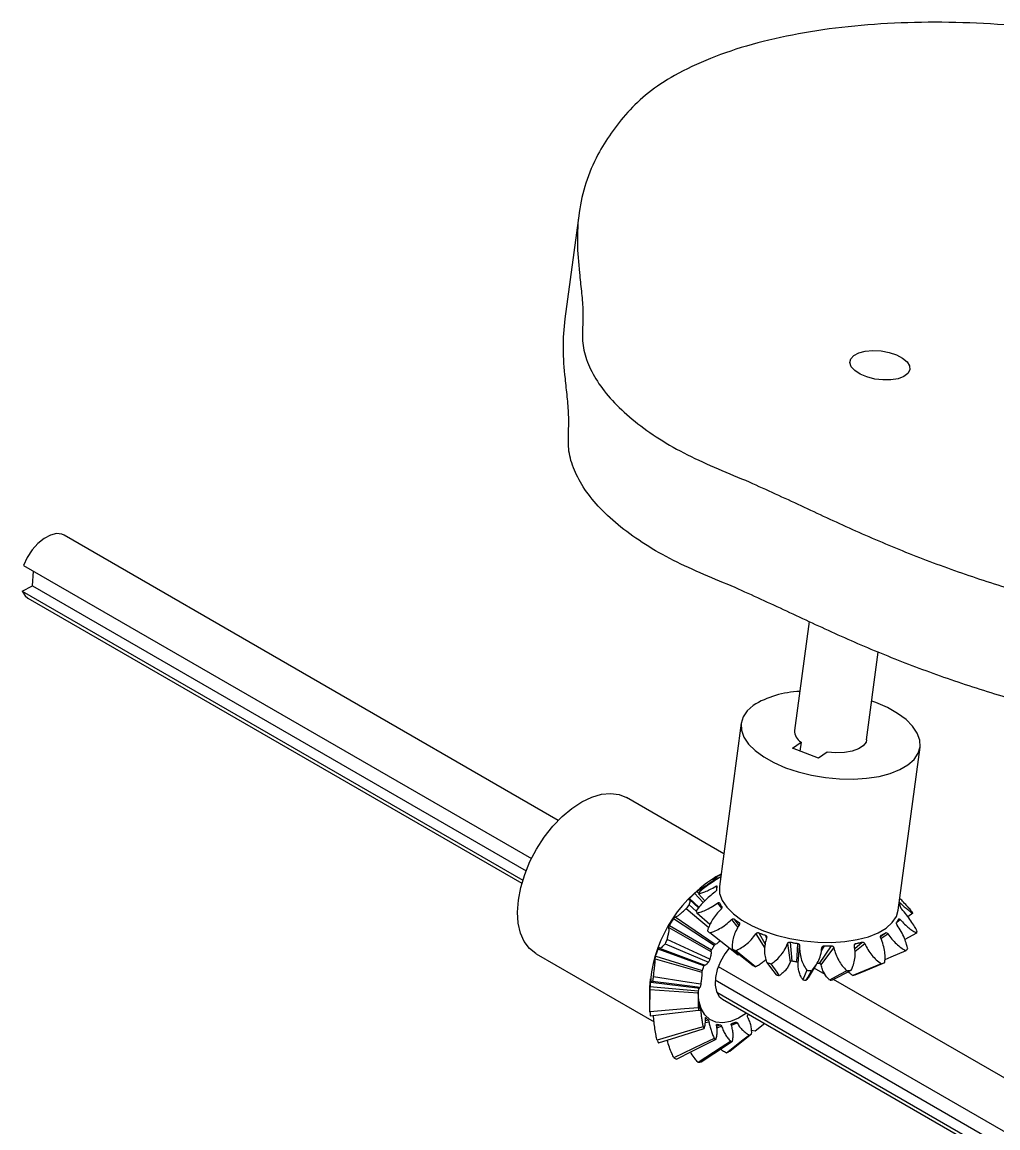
# Model space of a CAD drawing. Header units: millimetres. Extents: x 15 to 415, y 5 to 292.
# Drawn here: x 223.01 to 255.24, y 115.95 to 152.48 of the extents above; entities that cross this region are included whole.
import ezdxf

# ---------------------------------------------------------------- set-up
doc = ezdxf.new("R2010")
doc.units = ezdxf.units.MM

msp = doc.modelspace()

# ---------------------------------------------------------------- linework, layer by layer
at = {"color": 7, "linetype": 'Continuous', "lineweight": 25}
for p, q in [((241.405, 146.164), (240.939, 142.674)), ((240.716, 126.111), (224.403, 135.53)), ((223.059, 134.532), (239.831, 124.847)), ((223.355, 133.86), (223.384, 134.344)), ((223.009, 133.688), (223.355, 133.86)), ((223.009, 133.688), (239.548, 124.139)), ((223.355, 133.86), (239.655, 124.448)), ((223.203, 133.452), (239.516, 124.032)), ((249.004, 132.679), (248.525, 129.085)), ((250.904, 128.768), (251.291, 131.671)), ((246.761, 129.321), (246.042, 123.929)), ((248.454, 128.492), (248.739, 128.698)), ((248.739, 128.698), (248.699, 128.398)), ((249.312, 128.163), (248.454, 128.492)), ((249.597, 128.368), (249.312, 128.163)), ((251.949, 123.141), (252.668, 128.533)), ((246.186, 125.008), (242.97, 126.865)), ((245.896, 124.221), (245.849, 124.194)), ((245.985, 124.183), (245.942, 124.25)), ((245.967, 124.172), (245.942, 124.211)), ((246.096, 124.339), (245.963, 124.265)), ((245.83, 124.123), (245.849, 124.095)), ((245.917, 123.931), (245.951, 123.883)), ((245.057, 123.535), (245.364, 123.242)), ((245.349, 123.223), (245.065, 123.491)), ((245.51, 123.404), (245.224, 123.705)), ((245.358, 123.7), (245.298, 123.764)), ((245.563, 123.458), (245.352, 123.688)), ((245.277, 123.11), (245.04, 123.32)), ((245.976, 123.38), (246.116, 123.207)), ((251.997, 123.36), (252.018, 123.379)), ((245.867, 121.974), (244.528, 122.857)), ((245.903, 122.015), (244.582, 122.918)), ((245.728, 122.668), (245.291, 123.049)), ((246.442, 122.833), (246.649, 122.574)), ((246.529, 122.851), (246.688, 122.644)), ((246.703, 122.716), (246.686, 122.74)), ((251.903, 122.747), (252.017, 122.833)), ((252.428, 123.048), (252.267, 122.929)), ((244.367, 122.572), (245.759, 121.782)), ((244.395, 122.643), (245.778, 121.83)), ((247.25, 122.367), (247.537, 121.889)), ((247.344, 122.399), (247.548, 122.027)), ((251.362, 122.274), (251.531, 122.398)), ((251.379, 122.206), (251.605, 122.366)), ((252.557, 122.391), (252.166, 122.177)), ((247.598, 122.235), (247.56, 122.315)), ((248.292, 122.042), (248.377, 121.43)), ((248.38, 122.09), (248.437, 121.462)), ((248.603, 121.432), (248.628, 122.045)), ((250.547, 122.045), (250.503, 122.005)), ((250.51, 121.878), (250.757, 122.09)), ((250.519, 121.784), (250.84, 122.041)), ((239.99, 121.704), (243.884, 119.455)), ((245.526, 121.306), (244.018, 121.857)), ((244.066, 121.894), (245.562, 121.33)), ((246.7, 121.677), (246.662, 121.663)), ((248.645, 121.382), (248.692, 121.97)), ((249.347, 121.38), (249.743, 121.966)), ((249.4, 121.338), (249.822, 121.903)), ((249.498, 121.966), (249.407, 121.798)), ((243.919, 121.536), (245.46, 121.092)), ((243.937, 121.626), (245.472, 121.152)), ((246.004, 121.283), (281.036, 101.055)), ((249.013, 120.966), (249.248, 121.353)), ((249.531, 121.021), (249.172, 121.228)), ((243.742, 120.545), (243.742, 120.195)), ((243.746, 120.623), (245.345, 120.483)), ((243.781, 120.763), (245.39, 120.574)), ((245.903, 120.84), (280.849, 100.662)), ((281.889, 102.337), (249.814, 120.858)), ((243.744, 120.523), (245.343, 120.416)), ((245.954, 120.44), (280.727, 100.361)), ((246.148, 120.203), (280.689, 100.259)), ((245.353, 119.839), (245.425, 119.847)), ((245.367, 119.91), (245.412, 119.914)), ((245.577, 119.432), (245.693, 119.462)), ((245.594, 119.59), (245.578, 119.587)), ((245.579, 119.5), (245.665, 119.521)), ((245.951, 119.317), (246.07, 119.357)), ((245.968, 119.372), (245.953, 119.367)), ((245.958, 119.256), (246.112, 119.313)), ((246.439, 119.343), (246.626, 119.419)), ((246.442, 119.395), (246.541, 119.433)), ((247.218, 119.143), (247.106, 119.169)), ((247.54, 119.399), (247.218, 119.143))]:
    msp.add_line(p, q, dxfattribs=at)
at = {"color": 7, "linetype": 'Continuous', "lineweight": 25, "flags": 128}
for points in [[(251.381, 141.617), (251.647, 141.567), (251.891, 141.485), (252.094, 141.379), (252.242, 141.255), (252.323, 141.122), (252.331, 140.991), (252.266, 140.872), (252.133, 140.772), (251.941, 140.7), (251.705, 140.661), (251.442, 140.658), (251.172, 140.69), (250.914, 140.757), (250.688, 140.852), (250.511, 140.968), (250.396, 141.098), (250.351, 141.231), (250.379, 141.357), (250.479, 141.468), (250.644, 141.554), (250.86, 141.61), (251.112, 141.632), (251.381, 141.617)], [(224.403, 135.53), (224.321, 135.566), (224.141, 135.585), (223.941, 135.537), (223.733, 135.426), (223.528, 135.259), (223.341, 135.045), (223.181, 134.798), (223.059, 134.532)], [(223.009, 133.688), (223.105, 133.531), (223.203, 133.452)], [(247.159, 129.908), (246.957, 129.727), (246.823, 129.527), (246.76, 129.313), (246.769, 129.088), (246.852, 128.86), (247.005, 128.633), (247.224, 128.414), (247.505, 128.207), (247.84, 128.018), (248.222, 127.851), (248.64, 127.711), (249.084, 127.601), (249.544, 127.523), (250.009, 127.48), (250.466, 127.473), (250.904, 127.501), (251.314, 127.564), (251.684, 127.661), (252.005, 127.79), (252.27, 127.946), (252.472, 128.126), (252.606, 128.326), (252.669, 128.541), (252.659, 128.765), (252.577, 128.994), (252.424, 129.22), (252.205, 129.44), (251.924, 129.647), (251.589, 129.836), (251.207, 130.002), (251.075, 130.051)], [(250.904, 128.768), (250.885, 128.698), (250.794, 128.573), (250.638, 128.47), (250.427, 128.394), (250.172, 128.35), (249.89, 128.342), (249.597, 128.368)], [(239.373, 123.084), (239.401, 123.481), (239.481, 123.897), (239.609, 124.323), (239.784, 124.748), (240, 125.162), (240.253, 125.554), (240.536, 125.915), (240.843, 126.235), (241.165, 126.508), (241.494, 126.725), (241.824, 126.883), (242.145, 126.977), (242.449, 127.004), (242.73, 126.964), (242.97, 126.865)], [(246.042, 123.929), (246.041, 123.92), (246.05, 123.696), (246.133, 123.468), (246.286, 123.241), (246.505, 123.022), (246.786, 122.815), (247.121, 122.626), (247.502, 122.459), (247.921, 122.319), (248.365, 122.209), (248.825, 122.131), (249.29, 122.088), (249.747, 122.08), (250.185, 122.109), (250.595, 122.172), (250.964, 122.269), (251.286, 122.397), (251.551, 122.554), (251.753, 122.734), (251.887, 122.934), (251.949, 123.141)], [(244.943, 123.196), (245.424, 122.797), (245.689, 122.577)], [(239.99, 121.704), (239.98, 121.709), (239.767, 121.878), (239.596, 122.107), (239.472, 122.389), (239.397, 122.717), (239.373, 123.084)], [(246.662, 121.663), (246.393, 121.871), (245.72, 122.392)], [(244.245, 122.037), (244.819, 121.792), (245.678, 121.426)], [(245.724, 121.522), (245.322, 121.71), (244.314, 122.181)], [(246.365, 121.895), (246.222, 121.706), (246.075, 121.45), (245.97, 121.181), (245.911, 120.916), (245.903, 120.671), (245.946, 120.46), (246.038, 120.296), (246.148, 120.203)], [(246.46, 121.869), (246.739, 121.646), (247.156, 121.314)], [(247.236, 121.272), (247.049, 121.425), (246.58, 121.806)], [(252.194, 121.805), (251.708, 121.592), (251.511, 121.505)], [(247.605, 121.413), (247.732, 121.251), (247.92, 121.01)], [(248.02, 120.982), (247.945, 121.093), (247.756, 121.371)], [(251.388, 121.371), (251.01, 121.215), (250.444, 120.982)], [(250.521, 121.009), (250.801, 121.124), (251.503, 121.412)], [(245.423, 120.698), (244.978, 120.769), (243.863, 120.946)], [(248.928, 121.16), (248.877, 121.032), (248.802, 120.841)], [(248.909, 120.832), (248.96, 120.921), (249.087, 121.146)], [(250.248, 121.146), (250.022, 121.02), (249.683, 120.831)], [(249.781, 120.841), (249.957, 120.932), (250.395, 121.16)], [(243.831, 120.801), (244.461, 120.721), (245.402, 120.602)], [(246.941, 119.745), (246.939, 119.744), (246.672, 119.577), (246.408, 119.47), (246.156, 119.428), (245.925, 119.451), (245.724, 119.539), (245.56, 119.688), (245.44, 119.893), (245.366, 120.148), (245.342, 120.441)], [(245.346, 119.921), (244.89, 119.882), (243.748, 119.782)], [(243.757, 119.657), (244.397, 119.73), (245.352, 119.838)], [(245.503, 119.297), (245.069, 119.169), (243.983, 118.847)], [(244.033, 118.758), (244.636, 118.95), (245.536, 119.238)], [(245.873, 118.91), (245.492, 118.726), (244.538, 118.266)], [(244.621, 118.226), (245.145, 118.489), (245.929, 118.883)], [(246.406, 118.812), (246.101, 118.614), (245.337, 118.119)], [(245.442, 118.132), (245.857, 118.408), (246.477, 118.821)], [(247.03, 119.016), (246.814, 118.848), (246.272, 118.425)], [(246.386, 118.49), (246.675, 118.718), (247.106, 119.059)]]:
    msp.add_lwpolyline(points, dxfattribs=at)
at = {"color": 7, "linetype": 'Continuous', "lineweight": 25}
for centre, radius, start, end in [((248.792, 127.251), 3.119, 91.7685, 121.578), ((248.965, 129.076), 0.441, 178.7329, 239.0951), ((248.288, 120.352), 4.55, 122.4023, 177.3704), ((248.613, 120.692), 4.418, 127.209, 129.0544), ((247.054, 122.292), 2.255, 118.9451, 121.0044), ((246.227, 123.24), 0.984, 148.1716, 152.877), ((249.742, 119.55), 6.027, 141.2809, 142.7811), ((246.227, 123.315), 0.972, 191.158, 195.9), ((251.179, 122.341), 1.434, 29.5137, 33.173), ((247.278, 124.009), 2.246, 223.3673, 226.0814), ((251.742, 122.544), 0.83, 349.3468, 354.6189), ((249.931, 119.398), 6.268, 153.644, 155.1055), ((248.687, 126.01), 4.702, 241.7294, 243.3876), ((251.236, 122.905), 1.459, 311.0739, 314.6926), ((249.472, 119.665), 4.182, 153.6466, 155.1029), ((248.641, 124.077), 3.137, 241.7324, 243.3846), ((249.559, 128.217), 7.079, 253.9834, 255.2458), ((250.29, 124.614), 3.424, 288.7116, 290.7603), ((248.693, 119.805), 4.963, 166.7052, 168.4129), ((249.223, 125.55), 4.724, 253.9857, 255.2434), ((249.701, 128.811), 7.69, 264.2286, 265.4232), ((249.732, 127.186), 6.063, 274.8852, 276.2849), ((249.711, 123.146), 2.285, 288.7153, 290.7566), ((248.646, 119.937), 3.311, 166.7083, 168.4098), ((249.318, 125.946), 5.131, 264.2308, 265.421), ((249.339, 124.862), 4.045, 274.8877, 276.2824), ((247.37, 120.037), 2.027, 183.2592, 185.6193), ((246.781, 119.955), 3.038, 183.2548, 185.6237), ((246.47, 119.801), 1.091, 207.5201, 211.0878), ((245.433, 119.602), 1.635, 207.5136, 211.0943), ((246.263, 119.635), 0.823, 241.7524, 246.0562), ((246.293, 120.044), 1.237, 275.2538, 278.534), ((245.934, 121.03), 2.293, 298.5711, 300.745), ((244.629, 121.443), 3.437, 298.5671, 300.749), ((245.122, 119.353), 1.234, 241.7445, 246.0642), ((245.167, 119.966), 1.854, 275.2478, 278.54)]:
    msp.add_arc(centre, radius, start, end, dxfattribs=at)
for points, knots in [([(247.028, 137.291), (246.682, 137.434), (245.986, 137.723), (244.962, 138.182), (244.041, 138.708), (243.228, 139.283), (242.555, 139.896), (242.037, 140.531), (241.692, 141.169), (241.505, 141.798), (241.523, 142.4), (241.54, 142.994), (241.484, 143.594), (241.4, 144.332), (241.329, 145.203), (241.381, 146.198), (241.601, 147.17), (241.972, 148.044), (242.452, 148.82), (242.99, 149.507), (243.661, 150.155), (244.576, 150.757), (245.719, 151.299), (247.097, 151.759), (248.628, 152.109), (250.283, 152.347), (252.031, 152.471), (253.844, 152.484), (255.693, 152.386), (257.552, 152.182), (259.395, 151.876), (261.198, 151.473), (262.938, 150.98), (264.594, 150.402), (266.154, 149.747), (267.659, 149.045), (269.093, 148.288), (270.597, 147.392), (272.112, 146.343), (273.558, 145.138), (274.776, 143.889), (275.745, 142.615), (276.456, 141.336), (276.869, 140.174), (277.055, 139.141), (277.087, 138.236), (276.971, 137.353), (276.633, 136.509), (276.094, 135.709), (275.355, 134.964), (274.424, 134.286), (273.312, 133.684), (272.03, 133.168), (270.594, 132.748), (269.023, 132.432), (267.337, 132.227), (265.563, 132.142), (263.729, 132.181), (261.869, 132.346), (259.933, 132.658), (257.966, 133.112), (255.961, 133.652), (254.027, 134.273), (252.179, 134.966), (250.419, 135.717), (248.738, 136.512), (247.598, 137.031), (247.028, 137.291)], [0, 0, 0, 0, 0.010292, 0.020713, 0.031396, 0.042258, 0.053206, 0.064143, 0.074972, 0.085601, 0.095966, 0.106258, 0.116551, 0.126843, 0.144134, 0.161422, 0.17871, 0.195996, 0.209581, 0.223165, 0.236745, 0.250324, 0.265753, 0.281182, 0.296613, 0.312044, 0.327475, 0.342907, 0.358339, 0.373771, 0.389204, 0.404637, 0.42007, 0.435503, 0.450962, 0.466642, 0.482558, 0.49867, 0.520378, 0.542251, 0.564174, 0.586033, 0.607716, 0.629115, 0.644921, 0.660475, 0.675908, 0.691341, 0.706773, 0.722206, 0.737639, 0.753071, 0.768503, 0.783934, 0.799365, 0.814796, 0.830226, 0.845656, 0.861084, 0.876512, 0.894152, 0.911791, 0.929431, 0.947071, 0.964712, 0.982357, 1, 1, 1, 1]), ([(246.562, 133.801), (246.216, 133.944), (245.521, 134.233), (244.496, 134.692), (243.576, 135.218), (242.763, 135.793), (242.089, 136.406), (241.572, 137.04), (241.226, 137.679), (241.04, 138.307), (241.057, 138.91), (241.074, 139.504), (241.019, 140.104), (240.936, 140.841), (240.857, 141.704), (240.914, 142.354), (240.942, 142.674)], [0, 0, 0, 0, 0.0639679, 0.1287395, 0.1951387, 0.2626495, 0.3306952, 0.3986711, 0.4659763, 0.5320446, 0.5964674, 0.6604347, 0.7244064, 0.7883801, 0.8958478, 1, 1, 1, 1]), ([(265.624, 128.698), (265.446, 128.688), (264.68, 128.646), (263.26, 128.696), (261.404, 128.854), (259.467, 129.169), (257.501, 129.622), (255.495, 130.162), (253.562, 130.783), (251.714, 131.475), (249.954, 132.227), (248.272, 133.022), (247.132, 133.541), (246.562, 133.801)], [0, 0, 0, 0, 0.026808, 0.115254, 0.203697, 0.292134, 0.393248, 0.494363, 0.595477, 0.696595, 0.797722, 0.898863, 1, 1, 1, 1]), ([(246.084, 124.245), (246.03, 124.212), (245.917, 124.142), (245.741, 124.023), (245.561, 123.895), (245.448, 123.804), (245.391, 123.759)], [0, 0, 0, 0, 0.237413, 0.497688, 0.745519, 1, 1, 1, 1]), ([(245.942, 124.211), (245.946, 124.218), (245.958, 124.234), (245.947, 124.237), (245.905, 124.219), (245.844, 124.186), (245.813, 124.169)], [0, 0, 0, 0, 0.181574, 0.433925, 0.712093, 1, 1, 1, 1]), ([(245.834, 124.184), (245.849, 124.193), (245.87, 124.205), (245.89, 124.217), (245.896, 124.22)], [0, 0, 0, 0, 0.731131, 1, 1, 1, 1]), ([(245.893, 124.224), (245.903, 124.229), (245.928, 124.24), (245.993, 124.27), (246.062, 124.305), (246.094, 124.321)], [0, 0, 0, 0, 0.278339, 0.665176, 1, 1, 1, 1]), ([(245.298, 123.764), (245.332, 123.785), (245.4, 123.825), (245.527, 123.911), (245.669, 124.01), (245.776, 124.085), (245.83, 124.123)], [0, 0, 0, 0, 0.254765, 0.509118, 0.75131, 1, 1, 1, 1]), ([(245.352, 123.688), (245.377, 123.694), (245.439, 123.707), (245.564, 123.751), (245.727, 123.823), (245.853, 123.895), (245.917, 123.931)], [0, 0, 0, 0, 0.181574, 0.433925, 0.712093, 1, 1, 1, 1]), ([(245.813, 124.169), (245.81, 124.167), (245.805, 124.164), (245.806, 124.165), (245.81, 124.168), (245.819, 124.174), (245.829, 124.181), (245.834, 124.184)], [0, 0, 0, 0, 0.229641, 0.459348, 0.573136, 0.802685, 1, 1, 1, 1]), ([(245.917, 123.931), (245.923, 123.935), (245.936, 123.942), (245.948, 123.945), (245.957, 123.944), (245.962, 123.94), (245.961, 123.934), (245.961, 123.931)], [0, 0, 0, 0, 0.229641, 0.459348, 0.573136, 0.802685, 1, 1, 1, 1]), ([(245.961, 123.931), (245.958, 123.921), (245.955, 123.906), (245.951, 123.886), (245.948, 123.866), (245.945, 123.842), (245.945, 123.822), (245.944, 123.812)], [0, 0, 0, 0, 0.250172, 0.3752507, 0.5003294, 0.7500875, 1, 1, 1, 1]), ([(245.029, 123.491), (245.027, 123.491), (245.024, 123.491), (245.027, 123.498), (245.034, 123.508), (245.043, 123.519), (245.053, 123.53), (245.057, 123.535)], [0, 0, 0, 0, 0.229641, 0.459348, 0.573136, 0.802685, 1, 1, 1, 1]), ([(245.04, 123.32), (245.049, 123.342), (245.071, 123.394), (245.085, 123.453), (245.078, 123.493), (245.045, 123.491), (245.029, 123.491)], [0, 0, 0, 0, 0.181574, 0.433925, 0.712093, 1, 1, 1, 1]), ([(245.057, 123.535), (245.071, 123.55), (245.092, 123.572), (245.119, 123.6), (245.147, 123.629), (245.182, 123.664), (245.21, 123.691), (245.224, 123.705)], [0, 0, 0, 0, 0.250172, 0.375251, 0.500329, 0.750087, 1, 1, 1, 1]), ([(245.224, 123.705), (245.23, 123.71), (245.242, 123.721), (245.258, 123.735), (245.274, 123.747), (245.287, 123.758), (245.295, 123.762), (245.298, 123.764)], [0, 0, 0, 0, 0.228556, 0.457184, 0.570667, 0.800092, 1, 1, 1, 1]), ([(245.89, 123.74), (245.831, 123.694), (245.714, 123.602), (245.55, 123.45), (245.399, 123.291), (245.315, 123.182), (245.273, 123.127)], [0, 0, 0, 0, 0.254765, 0.509118, 0.75131, 1, 1, 1, 1]), ([(245.944, 123.812), (245.943, 123.808), (245.942, 123.799), (245.933, 123.784), (245.921, 123.769), (245.908, 123.754), (245.896, 123.744), (245.89, 123.74)], [0, 0, 0, 0, 0.228556, 0.457184, 0.570667, 0.800092, 1, 1, 1, 1]), ([(252.38, 123.126), (252.345, 123.166), (252.26, 123.263), (252.131, 123.401), (252.042, 123.493), (252.001, 123.534)], [0, 0, 0, 0, 0.284106, 0.678957, 1, 1, 1, 1]), ([(244.582, 122.918), (244.602, 122.926), (244.643, 122.942), (244.727, 123.003), (244.825, 123.086), (244.903, 123.159), (244.943, 123.196)], [0, 0, 0, 0, 0.254765, 0.509118, 0.75131, 1, 1, 1, 1]), ([(245.291, 123.049), (245.329, 123.058), (245.42, 123.081), (245.582, 123.144), (245.776, 123.241), (245.909, 123.333), (245.976, 123.38)], [0, 0, 0, 0, 0.181574, 0.433925, 0.712093, 1, 1, 1, 1]), ([(246.097, 123.181), (246.046, 123.126), (245.944, 123.015), (245.817, 122.836), (245.713, 122.653), (245.668, 122.53), (245.645, 122.467)], [0, 0, 0, 0, 0.254765, 0.509118, 0.75131, 1, 1, 1, 1]), ([(245.976, 123.38), (245.983, 123.384), (245.997, 123.393), (246.013, 123.398), (246.028, 123.399), (246.039, 123.396), (246.044, 123.389), (246.047, 123.386)], [0, 0, 0, 0, 0.229641, 0.459348, 0.573136, 0.802685, 1, 1, 1, 1]), ([(246.047, 123.386), (246.052, 123.375), (246.06, 123.36), (246.072, 123.339), (246.084, 123.318), (246.1, 123.293), (246.114, 123.273), (246.121, 123.263)], [0, 0, 0, 0, 0.250172, 0.375251, 0.500329, 0.750087, 1, 1, 1, 1]), ([(246.121, 123.263), (246.124, 123.258), (246.128, 123.249), (246.127, 123.233), (246.122, 123.216), (246.113, 123.199), (246.102, 123.187), (246.097, 123.181)], [0, 0, 0, 0, 0.228556, 0.457184, 0.570667, 0.800092, 1, 1, 1, 1]), ([(251.99, 123.385), (251.989, 123.388), (251.987, 123.396), (251.99, 123.398), (251.996, 123.396), (252.005, 123.391), (252.014, 123.383), (252.018, 123.379)], [0, 0, 0, 0, 0.228556, 0.457184, 0.570667, 0.800092, 1, 1, 1, 1]), ([(252.019, 123.262), (252.017, 123.272), (252.015, 123.287), (252.011, 123.307), (252.006, 123.328), (251.999, 123.354), (251.993, 123.374), (251.99, 123.385)], [0, 0, 0, 0, 0.250172, 0.375251, 0.500329, 0.750087, 1, 1, 1, 1]), ([(252.018, 123.379), (252.062, 123.337), (252.149, 123.254), (252.261, 123.16), (252.358, 123.088), (252.404, 123.061), (252.428, 123.048)], [0, 0, 0, 0, 0.254765, 0.509118, 0.75131, 1, 1, 1, 1]), ([(252.066, 123.18), (252.061, 123.187), (252.05, 123.2), (252.038, 123.218), (252.029, 123.235), (252.022, 123.25), (252.02, 123.258), (252.019, 123.262)], [0, 0, 0, 0, 0.2296413, 0.4593482, 0.5731365, 0.8026853, 1, 1, 1, 1]), ([(252.568, 122.466), (252.542, 122.512), (252.482, 122.62), (252.367, 122.797), (252.223, 122.994), (252.119, 123.117), (252.066, 123.18)], [0, 0, 0, 0, 0.181574, 0.433925, 0.712093, 1, 1, 1, 1]), ([(244.395, 122.643), (244.406, 122.661), (244.422, 122.688), (244.444, 122.724), (244.466, 122.76), (244.494, 122.804), (244.516, 122.839), (244.528, 122.857)], [0, 0, 0, 0, 0.250172, 0.375251, 0.500329, 0.750087, 1, 1, 1, 1]), ([(244.528, 122.857), (244.533, 122.864), (244.542, 122.878), (244.554, 122.893), (244.566, 122.906), (244.575, 122.915), (244.58, 122.917), (244.582, 122.918)], [0, 0, 0, 0, 0.228556, 0.457184, 0.570667, 0.800092, 1, 1, 1, 1]), ([(245.72, 122.392), (245.766, 122.407), (245.875, 122.444), (246.055, 122.534), (246.255, 122.662), (246.379, 122.776), (246.442, 122.833)], [0, 0, 0, 0, 0.181574, 0.433925, 0.712093, 1, 1, 1, 1]), ([(246.442, 122.833), (246.448, 122.839), (246.461, 122.85), (246.48, 122.858), (246.498, 122.861), (246.515, 122.86), (246.525, 122.854), (246.529, 122.851)], [0, 0, 0, 0, 0.229641, 0.459348, 0.573136, 0.802685, 1, 1, 1, 1]), ([(246.529, 122.851), (246.542, 122.841), (246.56, 122.827), (246.586, 122.808), (246.612, 122.79), (246.645, 122.767), (246.672, 122.749), (246.686, 122.74)], [0, 0, 0, 0, 0.250172, 0.375251, 0.500329, 0.750087, 1, 1, 1, 1]), ([(246.686, 122.74), (246.691, 122.736), (246.701, 122.728), (246.707, 122.711), (246.708, 122.693), (246.705, 122.675), (246.698, 122.661), (246.694, 122.655)], [0, 0, 0, 0, 0.228556, 0.457184, 0.570667, 0.800092, 1, 1, 1, 1]), ([(251.916, 122.654), (251.912, 122.662), (251.903, 122.676), (251.896, 122.696), (251.893, 122.713), (251.893, 122.728), (251.897, 122.736), (251.899, 122.74)], [0, 0, 0, 0, 0.229641, 0.459348, 0.573136, 0.802685, 1, 1, 1, 1]), ([(251.899, 122.74), (251.905, 122.749), (251.914, 122.762), (251.925, 122.78), (251.936, 122.798), (251.948, 122.822), (251.957, 122.841), (251.961, 122.85)], [0, 0, 0, 0, 0.250172, 0.3752507, 0.5003294, 0.7500875, 1, 1, 1, 1]), ([(251.961, 122.85), (251.963, 122.853), (251.968, 122.86), (251.978, 122.86), (251.99, 122.856), (252.002, 122.848), (252.012, 122.838), (252.017, 122.833)], [0, 0, 0, 0, 0.228556, 0.457184, 0.570667, 0.800092, 1, 1, 1, 1]), ([(252.017, 122.833), (252.064, 122.781), (252.159, 122.679), (252.3, 122.556), (252.436, 122.456), (252.516, 122.413), (252.557, 122.391)], [0, 0, 0, 0, 0.254765, 0.509118, 0.75131, 1, 1, 1, 1]), ([(244.314, 122.181), (244.324, 122.216), (244.348, 122.301), (244.372, 122.414), (244.384, 122.516), (244.373, 122.553), (244.367, 122.572)], [0, 0, 0, 0, 0.181574, 0.433925, 0.712093, 1, 1, 1, 1]), ([(244.367, 122.572), (244.367, 122.574), (244.366, 122.578), (244.37, 122.591), (244.376, 122.606), (244.384, 122.622), (244.391, 122.636), (244.395, 122.643)], [0, 0, 0, 0, 0.229641, 0.459348, 0.573136, 0.802685, 1, 1, 1, 1]), ([(246.694, 122.655), (246.656, 122.591), (246.581, 122.464), (246.507, 122.265), (246.462, 122.065), (246.46, 121.935), (246.46, 121.869)], [0, 0, 0, 0, 0.254765, 0.509118, 0.75131, 1, 1, 1, 1]), ([(246.58, 121.806), (246.628, 121.829), (246.742, 121.885), (246.917, 122.003), (247.099, 122.165), (247.199, 122.299), (247.25, 122.367)], [0, 0, 0, 0, 0.181574, 0.433925, 0.712093, 1, 1, 1, 1]), ([(247.25, 122.367), (247.255, 122.373), (247.266, 122.386), (247.285, 122.397), (247.304, 122.403), (247.324, 122.405), (247.338, 122.401), (247.344, 122.399)], [0, 0, 0, 0, 0.229641, 0.459348, 0.573136, 0.802685, 1, 1, 1, 1]), ([(247.344, 122.399), (247.362, 122.391), (247.388, 122.38), (247.424, 122.366), (247.46, 122.352), (247.505, 122.335), (247.542, 122.322), (247.56, 122.315)], [0, 0, 0, 0, 0.250172, 0.375251, 0.500329, 0.750087, 1, 1, 1, 1]), ([(251.385, 122.315), (251.398, 122.321), (251.417, 122.331), (251.442, 122.345), (251.466, 122.358), (251.496, 122.376), (251.519, 122.391), (251.531, 122.398)], [0, 0, 0, 0, 0.250172, 0.3752507, 0.5003294, 0.7500875, 1, 1, 1, 1]), ([(251.531, 122.398), (251.536, 122.4), (251.546, 122.405), (251.561, 122.402), (251.577, 122.395), (251.591, 122.384), (251.601, 122.372), (251.605, 122.366)], [0, 0, 0, 0, 0.228556, 0.457184, 0.570667, 0.800092, 1, 1, 1, 1]), ([(251.605, 122.366), (251.65, 122.306), (251.738, 122.185), (251.886, 122.033), (252.039, 121.902), (252.142, 121.838), (252.194, 121.805)], [0, 0, 0, 0, 0.254765, 0.509118, 0.75131, 1, 1, 1, 1]), ([(252.262, 121.868), (252.25, 121.916), (252.224, 122.031), (252.154, 122.222), (252.051, 122.44), (251.962, 122.582), (251.916, 122.654)], [0, 0, 0, 0, 0.181574, 0.433925, 0.712093, 1, 1, 1, 1]), ([(244.049, 121.908), (244.058, 121.9), (244.077, 121.883), (244.12, 121.903), (244.175, 121.951), (244.221, 122.008), (244.245, 122.037)], [0, 0, 0, 0, 0.254765, 0.509118, 0.75131, 1, 1, 1, 1]), ([(245.903, 122.015), (245.901, 122.014), (245.898, 122.012), (245.891, 122.005), (245.883, 121.996), (245.875, 121.986), (245.869, 121.978), (245.867, 121.974)], [0, 0, 0, 0, 0.230209, 0.460483, 0.574554, 0.804717, 1, 1, 1, 1]), ([(246.063, 122.126), (246.046, 122.111), (246.003, 122.074), (245.948, 122.033), (245.918, 122.021), (245.903, 122.015)], [0, 0, 0, 0, 0.249281, 0.618611, 1, 1, 1, 1]), ([(247.6, 122.232), (247.58, 122.163), (247.54, 122.023), (247.526, 121.813), (247.543, 121.607), (247.585, 121.478), (247.605, 121.413)], [0, 0, 0, 0, 0.254765, 0.509118, 0.75131, 1, 1, 1, 1]), ([(247.56, 122.315), (247.568, 122.312), (247.582, 122.305), (247.594, 122.29), (247.602, 122.273), (247.605, 122.254), (247.601, 122.239), (247.6, 122.232)], [0, 0, 0, 0, 0.2285561, 0.4571839, 0.5706675, 0.8000919, 1, 1, 1, 1]), ([(247.756, 121.371), (247.799, 121.403), (247.904, 121.477), (248.052, 121.625), (248.195, 121.816), (248.259, 121.966), (248.292, 122.042)], [0, 0, 0, 0, 0.181574, 0.433925, 0.712093, 1, 1, 1, 1]), ([(248.292, 122.042), (248.295, 122.049), (248.302, 122.064), (248.319, 122.078), (248.337, 122.088), (248.357, 122.093), (248.373, 122.091), (248.38, 122.09)], [0, 0, 0, 0, 0.229641, 0.459348, 0.573136, 0.802685, 1, 1, 1, 1]), ([(248.38, 122.09), (248.401, 122.086), (248.431, 122.079), (248.473, 122.071), (248.514, 122.064), (248.565, 122.055), (248.607, 122.048), (248.628, 122.045)], [0, 0, 0, 0, 0.250172, 0.375251, 0.500329, 0.750087, 1, 1, 1, 1]), ([(248.628, 122.045), (248.636, 122.043), (248.652, 122.039), (248.669, 122.026), (248.682, 122.01), (248.691, 121.992), (248.691, 121.977), (248.692, 121.97)], [0, 0, 0, 0, 0.228556, 0.457184, 0.570667, 0.800092, 1, 1, 1, 1]), ([(250.501, 121.97), (250.5, 121.978), (250.498, 121.994), (250.505, 122.013), (250.515, 122.028), (250.528, 122.04), (250.541, 122.043), (250.547, 122.045)], [0, 0, 0, 0, 0.2296413, 0.4593482, 0.5731365, 0.8026853, 1, 1, 1, 1]), ([(250.547, 122.045), (250.565, 122.048), (250.592, 122.053), (250.627, 122.06), (250.662, 122.067), (250.706, 122.077), (250.74, 122.085), (250.757, 122.09)], [0, 0, 0, 0, 0.250172, 0.375251, 0.500329, 0.750087, 1, 1, 1, 1]), ([(250.757, 122.09), (250.764, 122.09), (250.778, 122.092), (250.797, 122.086), (250.814, 122.076), (250.828, 122.062), (250.836, 122.048), (250.84, 122.041)], [0, 0, 0, 0, 0.228556, 0.457184, 0.570667, 0.800092, 1, 1, 1, 1]), ([(250.84, 122.041), (250.874, 121.974), (250.942, 121.839), (251.074, 121.66), (251.223, 121.5), (251.333, 121.414), (251.388, 121.371)], [0, 0, 0, 0, 0.254765, 0.509118, 0.75131, 1, 1, 1, 1]), ([(251.37, 122.232), (251.367, 122.24), (251.361, 122.255), (251.361, 122.275), (251.365, 122.292), (251.372, 122.306), (251.381, 122.312), (251.385, 122.315)], [0, 0, 0, 0, 0.2296413, 0.4593482, 0.5731365, 0.8026853, 1, 1, 1, 1]), ([(251.503, 121.412), (251.508, 121.46), (251.52, 121.573), (251.507, 121.769), (251.461, 121.998), (251.401, 122.153), (251.37, 122.232)], [0, 0, 0, 0, 0.181574, 0.433925, 0.712093, 1, 1, 1, 1]), ([(243.937, 121.626), (243.944, 121.645), (243.953, 121.674), (243.966, 121.712), (243.98, 121.751), (243.997, 121.799), (244.011, 121.837), (244.018, 121.857)], [0, 0, 0, 0, 0.250172, 0.375251, 0.500329, 0.750087, 1, 1, 1, 1]), ([(244.018, 121.857), (244.021, 121.864), (244.027, 121.879), (244.034, 121.894), (244.041, 121.904), (244.046, 121.91), (244.048, 121.909), (244.049, 121.908)], [0, 0, 0, 0, 0.228556, 0.457184, 0.570667, 0.800092, 1, 1, 1, 1]), ([(245.759, 121.782), (245.763, 121.771), (245.77, 121.749), (245.764, 121.69), (245.75, 121.616), (245.733, 121.554), (245.724, 121.522)], [0, 0, 0, 0, 0.2565952, 0.5131869, 0.7534608, 1, 1, 1, 1]), ([(245.778, 121.83), (245.775, 121.825), (245.769, 121.815), (245.764, 121.804), (245.76, 121.794), (245.758, 121.786), (245.759, 121.784), (245.759, 121.782)], [0, 0, 0, 0, 0.229281, 0.458623, 0.572419, 0.802476, 1, 1, 1, 1]), ([(245.867, 121.974), (245.861, 121.965), (245.849, 121.947), (245.833, 121.92), (245.816, 121.894), (245.798, 121.864), (245.785, 121.842), (245.778, 121.83)], [0, 0, 0, 0, 0.1867933, 0.3735865, 0.5603798, 0.747173, 1, 1, 1, 1]), ([(248.692, 121.97), (248.691, 121.897), (248.69, 121.753), (248.737, 121.543), (248.812, 121.342), (248.889, 121.221), (248.928, 121.16)], [0, 0, 0, 0, 0.254765, 0.509118, 0.75131, 1, 1, 1, 1]), ([(249.087, 121.146), (249.122, 121.184), (249.204, 121.276), (249.308, 121.449), (249.394, 121.663), (249.415, 121.822), (249.426, 121.903)], [0, 0, 0, 0, 0.181574, 0.433925, 0.712093, 1, 1, 1, 1]), ([(249.426, 121.903), (249.428, 121.911), (249.431, 121.927), (249.443, 121.944), (249.458, 121.957), (249.476, 121.965), (249.491, 121.966), (249.498, 121.966)], [0, 0, 0, 0, 0.229641, 0.459348, 0.573136, 0.802685, 1, 1, 1, 1]), ([(249.498, 121.966), (249.519, 121.966), (249.55, 121.965), (249.591, 121.965), (249.632, 121.964), (249.683, 121.965), (249.723, 121.966), (249.743, 121.966)], [0, 0, 0, 0, 0.250172, 0.375251, 0.500329, 0.750087, 1, 1, 1, 1]), ([(249.743, 121.966), (249.752, 121.966), (249.768, 121.965), (249.787, 121.955), (249.803, 121.941), (249.816, 121.925), (249.82, 121.91), (249.822, 121.903)], [0, 0, 0, 0, 0.228556, 0.457184, 0.570667, 0.800092, 1, 1, 1, 1]), ([(249.822, 121.903), (249.841, 121.832), (249.878, 121.689), (249.975, 121.489), (250.096, 121.304), (250.197, 121.199), (250.248, 121.146)], [0, 0, 0, 0, 0.254765, 0.509118, 0.75131, 1, 1, 1, 1]), ([(250.395, 121.16), (250.416, 121.204), (250.466, 121.31), (250.513, 121.499), (250.534, 121.727), (250.512, 121.888), (250.501, 121.97)], [0, 0, 0, 0, 0.181574, 0.433925, 0.712093, 1, 1, 1, 1]), ([(243.863, 120.946), (243.869, 120.992), (243.884, 121.102), (243.903, 121.261), (243.918, 121.419), (243.919, 121.497), (243.919, 121.536)], [0, 0, 0, 0, 0.181574, 0.433925, 0.712093, 1, 1, 1, 1]), ([(243.919, 121.536), (243.919, 121.54), (243.919, 121.549), (243.922, 121.566), (243.926, 121.585), (243.931, 121.605), (243.935, 121.619), (243.937, 121.626)], [0, 0, 0, 0, 0.229641, 0.459348, 0.573136, 0.802685, 1, 1, 1, 1]), ([(245.526, 121.306), (245.523, 121.297), (245.516, 121.277), (245.505, 121.249), (245.495, 121.22), (245.484, 121.188), (245.477, 121.165), (245.472, 121.152)], [0, 0, 0, 0, 0.186793, 0.373587, 0.56038, 0.747173, 1, 1, 1, 1]), ([(245.542, 121.338), (245.541, 121.337), (245.54, 121.336), (245.537, 121.329), (245.532, 121.32), (245.528, 121.311), (245.526, 121.306)], [0, 0, 0, 0, 0.147405, 0.327671, 0.691396, 1, 1, 1, 1]), ([(245.678, 121.426), (245.665, 121.411), (245.637, 121.376), (245.6, 121.342), (245.575, 121.325), (245.566, 121.331), (245.563, 121.333)], [0, 0, 0, 0, 0.242143, 0.560209, 0.899505, 1, 1, 1, 1]), ([(247.577, 121.516), (247.545, 121.485), (247.479, 121.419), (247.364, 121.336), (247.279, 121.294), (247.236, 121.272)], [0, 0, 0, 0, 0.318773, 0.655003, 1, 1, 1, 1]), ([(248.377, 121.43), (248.358, 121.385), (248.32, 121.294), (248.236, 121.174), (248.137, 121.068), (248.059, 121.011), (248.02, 120.982)], [0, 0, 0, 0, 0.256595, 0.513187, 0.753461, 1, 1, 1, 1]), ([(248.437, 121.462), (248.431, 121.463), (248.42, 121.464), (248.406, 121.46), (248.394, 121.453), (248.384, 121.444), (248.379, 121.434), (248.377, 121.43)], [0, 0, 0, 0, 0.229281, 0.458623, 0.572419, 0.802476, 1, 1, 1, 1]), ([(248.603, 121.432), (248.592, 121.434), (248.571, 121.437), (248.54, 121.442), (248.509, 121.448), (248.475, 121.454), (248.451, 121.459), (248.437, 121.462)], [0, 0, 0, 0, 0.186793, 0.373587, 0.56038, 0.747173, 1, 1, 1, 1]), ([(248.645, 121.382), (248.645, 121.387), (248.645, 121.398), (248.638, 121.411), (248.629, 121.421), (248.618, 121.429), (248.607, 121.431), (248.603, 121.432)], [0, 0, 0, 0, 0.230209, 0.460483, 0.574554, 0.804717, 1, 1, 1, 1]), ([(248.802, 120.841), (248.782, 120.873), (248.735, 120.946), (248.682, 121.074), (248.645, 121.224), (248.645, 121.329), (248.645, 121.382)], [0, 0, 0, 0, 0.1937331, 0.4482103, 0.719673, 1, 1, 1, 1]), ([(249.347, 121.38), (249.337, 121.38), (249.316, 121.379), (249.287, 121.379), (249.267, 121.379), (249.258, 121.379)], [0, 0, 0, 0, 0.344258, 0.688516, 1, 1, 1, 1]), ([(249.4, 121.338), (249.398, 121.343), (249.395, 121.354), (249.385, 121.365), (249.374, 121.373), (249.362, 121.379), (249.351, 121.38), (249.347, 121.38)], [0, 0, 0, 0, 0.230209, 0.460483, 0.574554, 0.804717, 1, 1, 1, 1]), ([(249.683, 120.831), (249.657, 120.859), (249.595, 120.923), (249.514, 121.04), (249.441, 121.182), (249.414, 121.285), (249.4, 121.338)], [0, 0, 0, 0, 0.193733, 0.44821, 0.719673, 1, 1, 1, 1]), ([(245.46, 121.092), (245.46, 121.068), (245.46, 121.022), (245.452, 120.928), (245.439, 120.821), (245.428, 120.739), (245.423, 120.698)], [0, 0, 0, 0, 0.256595, 0.513187, 0.753461, 1, 1, 1, 1]), ([(245.472, 121.152), (245.471, 121.147), (245.468, 121.136), (245.464, 121.122), (245.462, 121.11), (245.46, 121.099), (245.46, 121.094), (245.46, 121.092)], [0, 0, 0, 0, 0.229281, 0.458623, 0.572419, 0.802476, 1, 1, 1, 1]), ([(249.011, 120.967), (249.006, 120.958), (248.979, 120.908), (248.94, 120.866), (248.909, 120.832)], [0, 0, 0, 0, 0.179136, 1, 1, 1, 1]), ([(250.444, 120.982), (250.415, 121.004), (250.364, 121.042), (250.319, 121.09), (250.3, 121.11)], [0, 0, 0, 0, 0.573845, 1, 1, 1, 1]), ([(243.744, 120.523), (243.744, 120.529), (243.744, 120.541), (243.744, 120.562), (243.745, 120.583), (243.745, 120.603), (243.746, 120.617), (243.746, 120.623)], [0, 0, 0, 0, 0.229641, 0.459348, 0.573136, 0.802685, 1, 1, 1, 1]), ([(243.746, 120.623), (243.747, 120.641), (243.748, 120.667), (243.751, 120.703), (243.754, 120.739), (243.758, 120.784), (243.762, 120.821), (243.764, 120.839)], [0, 0, 0, 0, 0.250172, 0.375251, 0.500329, 0.750087, 1, 1, 1, 1]), ([(243.764, 120.839), (243.765, 120.846), (243.766, 120.86), (243.768, 120.871), (243.77, 120.877), (243.772, 120.879), (243.772, 120.874), (243.772, 120.871)], [0, 0, 0, 0, 0.228556, 0.457184, 0.570667, 0.800092, 1, 1, 1, 1]), ([(243.772, 120.871), (243.774, 120.845), (243.778, 120.792), (243.789, 120.76), (243.806, 120.758), (243.823, 120.787), (243.831, 120.801)], [0, 0, 0, 0, 0.254765, 0.509118, 0.75131, 1, 1, 1, 1]), ([(245.352, 120.579), (245.351, 120.577), (245.35, 120.566), (245.349, 120.546), (245.347, 120.516), (245.345, 120.495), (245.345, 120.483)], [0, 0, 0, 0, 0.0597857, 0.3401527, 0.6205197, 1, 1, 1, 1]), ([(245.402, 120.602), (245.397, 120.594), (245.388, 120.577), (245.382, 120.577), (245.379, 120.578)], [0, 0, 0, 0, 0.492893, 1, 1, 1, 1]), ([(243.748, 119.782), (243.746, 119.834), (243.743, 119.958), (243.742, 120.15), (243.743, 120.352), (243.743, 120.466), (243.744, 120.523)], [0, 0, 0, 0, 0.181574, 0.433925, 0.712093, 1, 1, 1, 1]), ([(245.343, 120.416), (245.343, 120.382), (245.343, 120.314), (245.342, 120.192), (245.343, 120.061), (245.345, 119.968), (245.346, 119.921)], [0, 0, 0, 0, 0.256595, 0.513187, 0.753461, 1, 1, 1, 1]), ([(245.345, 120.483), (245.345, 120.478), (245.344, 120.468), (245.344, 120.453), (245.343, 120.44), (245.343, 120.427), (245.343, 120.42), (245.343, 120.416)], [0, 0, 0, 0, 0.229281, 0.458623, 0.572419, 0.802476, 1, 1, 1, 1]), ([(245.352, 119.838), (245.354, 119.84), (245.358, 119.844), (245.365, 119.878), (245.371, 119.938), (245.372, 120.001), (245.373, 120.033)], [0, 0, 0, 0, 0.193733, 0.44821, 0.719673, 1, 1, 1, 1]), ([(245.373, 120.033), (245.373, 120.036), (245.373, 120.042), (245.374, 120.044), (245.376, 120.043), (245.378, 120.038), (245.379, 120.031), (245.38, 120.028)], [0, 0, 0, 0, 0.230209, 0.460483, 0.574554, 0.804717, 1, 1, 1, 1]), ([(245.38, 120.028), (245.382, 120.021), (245.385, 120.006), (245.391, 119.984), (245.397, 119.963), (245.404, 119.939), (245.409, 119.923), (245.412, 119.914)], [0, 0, 0, 0, 0.1867933, 0.3735865, 0.5603798, 0.747173, 1, 1, 1, 1]), ([(245.412, 119.914), (245.413, 119.91), (245.416, 119.902), (245.419, 119.888), (245.421, 119.874), (245.424, 119.861), (245.424, 119.852), (245.425, 119.847)], [0, 0, 0, 0, 0.229281, 0.458623, 0.572419, 0.802476, 1, 1, 1, 1]), ([(245.425, 119.847), (245.428, 119.805), (245.434, 119.72), (245.451, 119.581), (245.473, 119.439), (245.493, 119.345), (245.503, 119.297)], [0, 0, 0, 0, 0.256595, 0.513187, 0.753461, 1, 1, 1, 1]), ([(243.983, 118.847), (243.972, 118.899), (243.944, 119.025), (243.91, 119.23), (243.881, 119.458), (243.871, 119.599), (243.865, 119.671)], [0, 0, 0, 0, 0.181574, 0.433925, 0.712093, 1, 1, 1, 1]), ([(245.536, 119.238), (245.542, 119.251), (245.556, 119.28), (245.571, 119.35), (245.581, 119.448), (245.579, 119.532), (245.578, 119.575)], [0, 0, 0, 0, 0.193733, 0.44821, 0.719673, 1, 1, 1, 1]), ([(245.578, 119.575), (245.578, 119.579), (245.578, 119.587), (245.58, 119.593), (245.583, 119.596), (245.588, 119.596), (245.592, 119.592), (245.594, 119.59)], [0, 0, 0, 0, 0.230209, 0.460483, 0.574554, 0.804717, 1, 1, 1, 1]), ([(245.594, 119.59), (245.598, 119.585), (245.606, 119.576), (245.619, 119.562), (245.633, 119.549), (245.648, 119.535), (245.659, 119.526), (245.665, 119.521)], [0, 0, 0, 0, 0.186793, 0.373587, 0.56038, 0.747173, 1, 1, 1, 1]), ([(245.665, 119.521), (245.668, 119.518), (245.673, 119.513), (245.679, 119.502), (245.685, 119.49), (245.69, 119.477), (245.692, 119.467), (245.693, 119.462)], [0, 0, 0, 0, 0.229281, 0.458623, 0.572419, 0.802476, 1, 1, 1, 1]), ([(245.693, 119.462), (245.702, 119.415), (245.721, 119.321), (245.763, 119.179), (245.812, 119.04), (245.853, 118.954), (245.873, 118.91)], [0, 0, 0, 0, 0.256595, 0.513187, 0.753461, 1, 1, 1, 1]), ([(246.454, 119.404), (246.461, 119.406), (246.476, 119.41), (246.498, 119.417), (246.52, 119.425), (246.544, 119.434), (246.561, 119.441), (246.571, 119.445)], [0, 0, 0, 0, 0.186793, 0.373587, 0.56038, 0.747173, 1, 1, 1, 1]), ([(246.571, 119.445), (246.575, 119.446), (246.584, 119.448), (246.596, 119.446), (246.607, 119.44), (246.617, 119.432), (246.623, 119.423), (246.626, 119.419)], [0, 0, 0, 0, 0.229281, 0.458623, 0.572419, 0.802476, 1, 1, 1, 1]), ([(246.974, 119.617), (246.972, 119.622), (246.967, 119.633), (246.967, 119.647), (246.969, 119.66), (246.974, 119.671), (246.981, 119.677), (246.984, 119.68)], [0, 0, 0, 0, 0.230209, 0.460483, 0.574554, 0.804717, 1, 1, 1, 1]), ([(247.106, 119.059), (247.107, 119.095), (247.109, 119.179), (247.089, 119.317), (247.048, 119.47), (246.999, 119.568), (246.974, 119.617)], [0, 0, 0, 0, 0.193733, 0.44821, 0.719673, 1, 1, 1, 1]), ([(246.984, 119.68), (246.992, 119.686), (247.002, 119.693), (247.012, 119.701), (247.015, 119.703)], [0, 0, 0, 0, 0.730295, 1, 1, 1, 1]), ([(245.929, 118.883), (245.936, 118.906), (245.952, 118.958), (245.966, 119.061), (245.969, 119.19), (245.956, 119.287), (245.949, 119.337)], [0, 0, 0, 0, 0.193733, 0.44821, 0.719673, 1, 1, 1, 1]), ([(245.949, 119.337), (245.948, 119.342), (245.947, 119.352), (245.95, 119.362), (245.954, 119.369), (245.96, 119.373), (245.966, 119.372), (245.968, 119.372)], [0, 0, 0, 0, 0.230209, 0.460483, 0.574554, 0.804717, 1, 1, 1, 1]), ([(245.968, 119.372), (245.975, 119.371), (245.987, 119.368), (246.006, 119.365), (246.025, 119.362), (246.046, 119.359), (246.061, 119.358), (246.07, 119.357)], [0, 0, 0, 0, 0.1867933, 0.3735865, 0.5603798, 0.747173, 1, 1, 1, 1]), ([(246.07, 119.357), (246.073, 119.356), (246.081, 119.355), (246.09, 119.348), (246.099, 119.338), (246.107, 119.327), (246.111, 119.317), (246.112, 119.313)], [0, 0, 0, 0, 0.229281, 0.458623, 0.572419, 0.802476, 1, 1, 1, 1]), ([(246.112, 119.313), (246.13, 119.266), (246.166, 119.171), (246.236, 119.039), (246.315, 118.916), (246.376, 118.847), (246.406, 118.812)], [0, 0, 0, 0, 0.256595, 0.513187, 0.753461, 1, 1, 1, 1]), ([(246.436, 119.352), (246.435, 119.357), (246.432, 119.368), (246.434, 119.381), (246.438, 119.391), (246.444, 119.399), (246.451, 119.402), (246.454, 119.404)], [0, 0, 0, 0, 0.230209, 0.460483, 0.574554, 0.804717, 1, 1, 1, 1]), ([(246.477, 118.821), (246.482, 118.851), (246.494, 118.923), (246.496, 119.049), (246.48, 119.197), (246.451, 119.3), (246.436, 119.352)], [0, 0, 0, 0, 0.193733, 0.44821, 0.719673, 1, 1, 1, 1]), ([(246.626, 119.419), (246.653, 119.376), (246.707, 119.29), (246.806, 119.18), (246.913, 119.086), (246.991, 119.04), (247.03, 119.016)], [0, 0, 0, 0, 0.256595, 0.513187, 0.753461, 1, 1, 1, 1]), ([(244.538, 118.266), (244.515, 118.314), (244.46, 118.428), (244.385, 118.625), (244.343, 118.773), (244.321, 118.85)], [0, 0, 0, 0, 0.2569352, 0.6140243, 1, 1, 1, 1]), ([(245.337, 118.119), (245.303, 118.158), (245.222, 118.249), (245.137, 118.365), (245.094, 118.445), (245.086, 118.459)], [0, 0, 0, 0, 0.371062, 0.886765, 1, 1, 1, 1]), ([(246.272, 118.425), (246.228, 118.449), (246.16, 118.486), (246.099, 118.537), (246.078, 118.555)], [0, 0, 0, 0, 0.652515, 1, 1, 1, 1])]:
    msp.add_open_spline(points, degree=3, knots=knots, dxfattribs=at)

doc.saveas('drawing.dxf')
